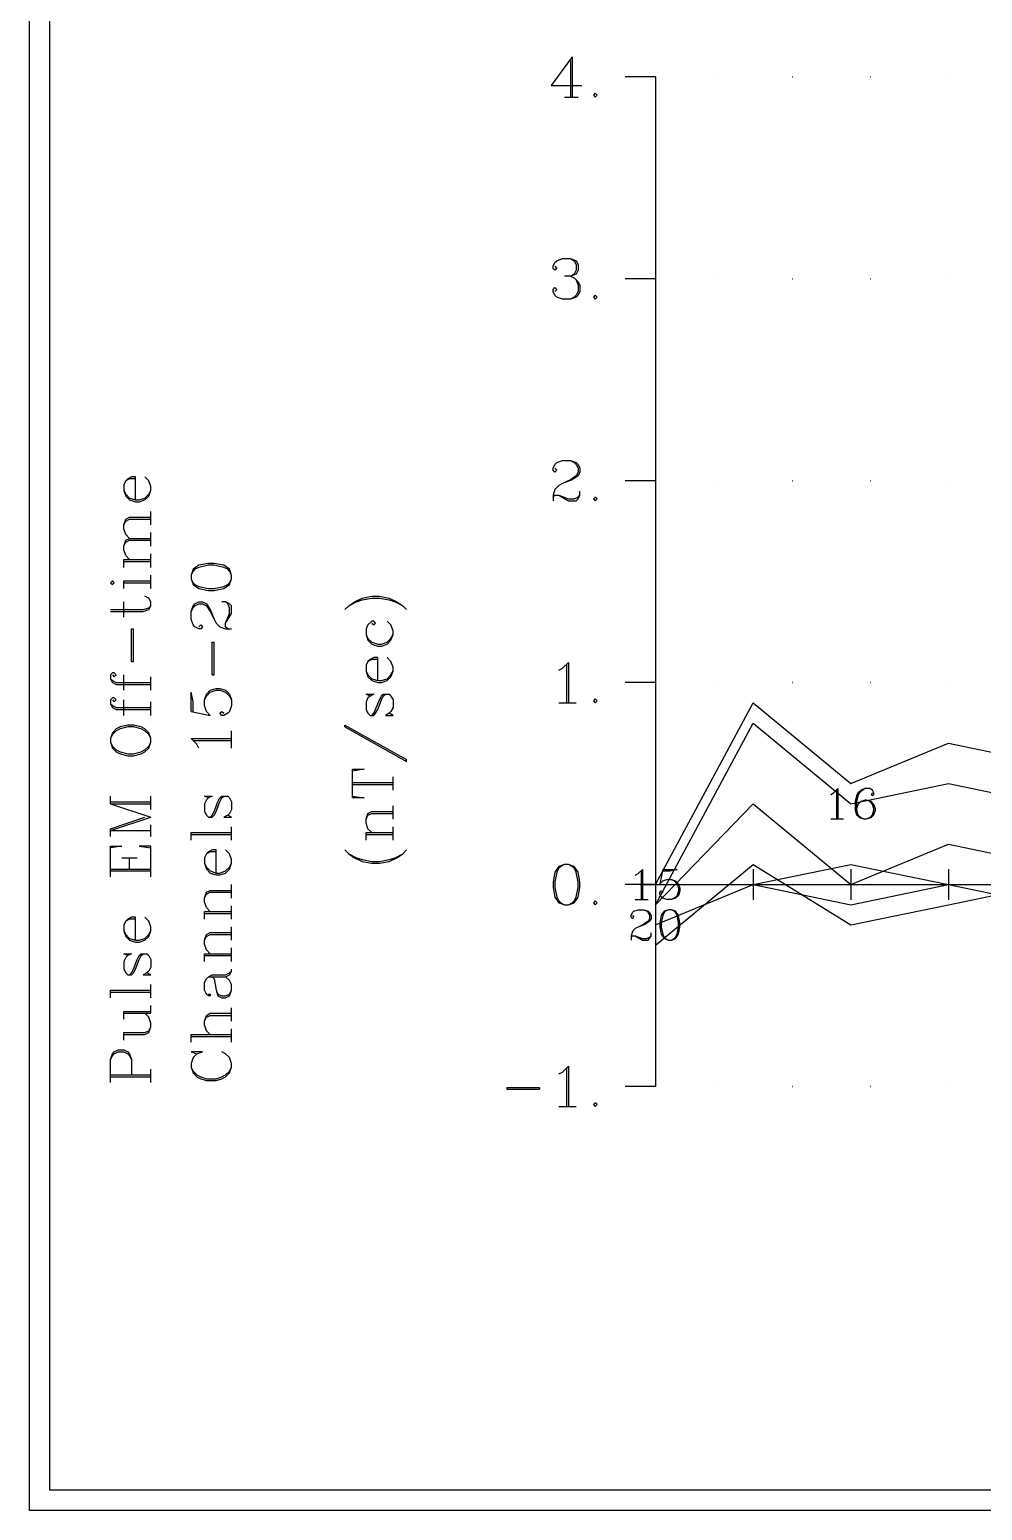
# Model space of a CAD drawing. Extents: x 10 to 200, y 0 to 250.
# Drawn here: x 10 to 57.2, y 0 to 73.3 of the extents above; entities that cross this region are included whole.
import ezdxf

# ---------------------------------------------------------------- set-up
doc = ezdxf.new("R2010")
doc.units = 0
doc.linetypes.add('1', pattern=[0])
for name, color, linetype in [('1', 7, '1'), ('2', 7, '1'), ('3', 7, '1')]:
    doc.layers.add(name, color=color, linetype=linetype)

msp = doc.modelspace()

# ---------------------------------------------------------------- linework, layer by layer
at = {"layer": '1'}
for p, q in [((36.88, 72), (36.88, 70)), ((36.79, 71.81), (36.79, 70)), ((41, 71), (39.5, 71)), ((41, 71), (41, 21)), ((36.5, 70), (37.17, 70)), ((41, 61), (39.5, 61)), ((41, 51), (39.5, 51)), ((16, 48.81), (16, 49.48)), ((16, 47.76), (16, 48.43)), ((14.67, 47.1), (16, 47.1)), ((14.67, 46.71), (14.67, 47.1)), ((14.67, 47), (16, 47)), ((16, 46.71), (16, 47.38)), ((16, 45.67), (16, 46.33)), ((14.67, 46.05), (16, 46.05)), ((14.67, 45.67), (14.67, 46.05)), ((14.67, 45.95), (16, 45.95)), ((14.67, 44.24), (14.67, 45)), ((36.6, 41.9), (36.6, 40)), ((14.67, 40.62), (14.67, 41.38)), ((16, 40.62), (16, 41.29)), ((18, 39.57), (18, 40.52)), ((41, 41), (39.5, 41)), ((14.67, 39.38), (14.67, 40.14)), ((16, 39.38), (16, 40.05)), ((36.21, 40), (37.07, 40)), ((18, 39.57), (18.95, 39.38)), ((18.1, 38.14), (20, 38.14)), ((20, 37.76), (20, 38.62)), ((26, 36.05), (28, 36.05)), ((26, 35.95), (28, 35.95)), ((28, 35.67), (28, 36.33)), ((14, 35), (14, 35.38)), ((16, 34.71), (16, 35.38)), ((49.96, 35.68), (49.96, 34.25)), ((14, 35.1), (16, 35.1)), ((14, 35), (16, 34.33)), ((14, 35), (16, 35)), ((28, 34.24), (28, 34.9)), ((14, 33.76), (15.71, 34.33)), ((14, 33.67), (16, 34.33)), ((14, 33.38), (14, 33.76)), ((16, 33.38), (16, 33.95)), ((20, 33.19), (20, 33.86)), ((28, 33.19), (28, 33.86)), ((49.68, 34.25), (50.32, 34.25)), ((14, 33.67), (16, 33.67)), ((18, 33.57), (20, 33.57)), ((18, 33.19), (18, 33.57)), ((18, 33.48), (20, 33.48)), ((26.67, 33.57), (28, 33.57)), ((26.67, 33.19), (26.67, 33.57)), ((26.67, 33.48), (28, 33.48)), ((14.57, 32.33), (15.33, 32.33)), ((14.95, 31.76), (14.95, 32.33)), ((14, 31.76), (16, 31.76)), ((14, 31.67), (16, 31.67)), ((40.29, 31.68), (40.29, 30.25)), ((41, 31.76), (41, 30.24)), ((41.36, 31.75), (41.21, 31.04)), ((41.36, 31.75), (42.07, 31.75)), ((45.84, 31.76), (45.84, 30.24)), ((50.68, 31.76), (50.68, 30.24)), ((55.52, 31.76), (55.52, 30.24)), ((20, 30.33), (20, 31)), ((41, 31), (39.5, 31)), ((40.24, 31), (41.76, 31)), ((45.08, 31), (46.6, 31)), ((49.92, 31), (51.44, 31)), ((54.75, 31), (56.28, 31)), ((40, 30.25), (40.64, 30.25)), ((18.67, 29.67), (20, 29.67)), ((18.67, 29.29), (18.67, 29.67)), ((18.67, 29.57), (20, 29.57)), ((20, 29.29), (20, 29.95)), ((20, 28.24), (20, 28.9)), ((18.67, 27.57), (20, 27.57)), ((18.67, 27.19), (18.67, 27.57)), ((18.67, 27.48), (20, 27.48)), ((20, 27.19), (20, 27.86)), ((14, 25.76), (16, 25.76)), ((14, 25.38), (14, 25.76)), ((16, 25.38), (16, 26.05)), ((14, 25.67), (16, 25.67)), ((16, 24.62), (16, 25)), ((14.67, 24.71), (16, 24.71)), ((14.67, 24.33), (14.67, 24.71)), ((14.67, 24.62), (16, 24.62)), ((20, 24.24), (20, 24.9)), ((14.67, 23.29), (14.67, 23.67)), ((18, 23.57), (20, 23.57)), ((18, 23.19), (18, 23.57)), ((18, 23.48), (20, 23.48)), ((20, 23.19), (20, 23.86)), ((14, 21.57), (16, 21.57)), ((14, 21.48), (16, 21.48)), ((16, 21.19), (16, 21.86)), ((36.6, 21.9), (36.6, 20)), ((41, 21), (39.5, 21)), ((36.21, 20), (37.07, 20))]:
    msp.add_line(p, q, dxfattribs=at)
for points in [[(36.88, 72), (35.83, 70.57), (37.36, 70.57)], [(38.02, 70.19), (37.93, 70.1), (38.02, 70), (38.12, 70.1), (38.02, 70.19)], [(36.02, 61.62), (36.12, 61.52), (36.02, 61.43), (35.93, 61.52), (35.93, 61.62), (36.02, 61.81), (36.12, 61.9), (36.4, 62), (36.79, 62), (37.07, 61.9), (37.17, 61.71), (37.17, 61.43), (37.07, 61.24), (36.79, 61.14), (36.5, 61.14)], [(36.79, 62), (36.98, 61.9), (37.07, 61.71), (37.07, 61.43), (36.98, 61.24), (36.79, 61.14)], [(36.79, 61.14), (36.98, 61.05), (37.17, 60.86), (37.26, 60.67), (37.26, 60.38), (37.17, 60.19), (37.07, 60.1), (36.79, 60), (36.4, 60), (36.12, 60.1), (36.02, 60.19), (35.93, 60.38), (35.93, 60.48), (36.02, 60.57), (36.12, 60.48), (36.02, 60.38)], [(37.07, 60.95), (37.17, 60.67), (37.17, 60.38), (37.07, 60.19), (36.98, 60.1), (36.79, 60)], [(38.02, 60.19), (37.93, 60.1), (38.02, 60), (38.12, 60.1), (38.02, 60.19)], [(36.02, 51.62), (36.12, 51.52), (36.02, 51.43), (35.93, 51.52), (35.93, 51.62), (36.02, 51.81), (36.12, 51.9), (36.4, 52), (36.79, 52), (37.07, 51.9), (37.17, 51.81), (37.26, 51.62), (37.26, 51.43), (37.17, 51.24), (36.88, 51.05), (36.4, 50.86), (36.21, 50.76), (36.02, 50.57), (35.93, 50.29), (35.93, 50)], [(36.79, 52), (36.98, 51.9), (37.07, 51.81), (37.17, 51.62), (37.17, 51.43), (37.07, 51.24), (36.79, 51.05), (36.4, 50.86)], [(15.24, 50.05), (15.24, 51.19), (15.05, 51.19), (14.86, 51.1), (14.76, 51), (14.67, 50.81), (14.67, 50.52), (14.76, 50.24), (14.95, 50.05), (15.24, 49.95), (15.43, 49.95), (15.71, 50.05), (15.9, 50.24), (16, 50.52), (16, 50.71), (15.9, 51), (15.71, 51.19)], [(15.24, 51.1), (14.95, 51.1), (14.76, 51)], [(14.67, 50.52), (14.76, 50.33), (14.95, 50.14), (15.24, 50.05), (15.43, 50.05), (15.71, 50.14), (15.9, 50.33), (16, 50.52)], [(35.93, 50.19), (36.02, 50.29), (36.21, 50.29), (36.69, 50.1), (36.98, 50.1), (37.17, 50.19), (37.26, 50.29)], [(36.21, 50.29), (36.69, 50), (37.07, 50), (37.17, 50.1), (37.26, 50.29), (37.26, 50.48)], [(38.02, 50.19), (37.93, 50.1), (38.02, 50), (38.12, 50.1), (38.02, 50.19)], [(14.95, 48.14), (14.76, 48.33), (14.67, 48.62), (14.67, 48.81), (14.76, 49.1), (14.95, 49.19), (16, 49.19)], [(14.67, 48.81), (14.76, 49), (14.95, 49.1), (16, 49.1)], [(14.95, 47.1), (14.76, 47.29), (14.67, 47.57), (14.67, 47.76), (14.76, 48.05), (14.95, 48.14), (16, 48.14)], [(14.67, 47.76), (14.76, 47.95), (14.95, 48.05), (16, 48.05)], [(18, 46.14), (18.1, 45.86), (18.38, 45.67), (18.86, 45.57), (19.14, 45.57), (19.62, 45.67), (19.9, 45.86), (20, 46.14), (20, 46.33), (19.9, 46.62), (19.62, 46.81), (19.14, 46.9), (18.86, 46.9), (18.38, 46.81), (18.1, 46.62), (18, 46.33), (18, 46.14)], [(20, 46.33), (19.9, 46.52), (19.81, 46.62), (19.62, 46.71), (19.14, 46.81), (18.86, 46.81), (18.38, 46.71), (18.19, 46.62), (18.1, 46.52), (18, 46.33)], [(14, 45.95), (14.1, 45.86), (14.19, 45.95), (14.1, 46.05), (14, 45.95)], [(18, 46.14), (18.1, 45.95), (18.19, 45.86), (18.38, 45.76), (18.86, 45.67), (19.14, 45.67), (19.62, 45.76), (19.81, 45.86), (19.9, 45.95), (20, 46.14)], [(14, 44.52), (15.62, 44.52), (15.9, 44.62), (16, 44.81), (16, 45), (15.9, 45.19), (15.71, 45.29)], [(14, 44.62), (15.62, 44.62), (15.9, 44.71), (16, 44.81)], [(18.38, 43.76), (18.48, 43.86), (18.57, 43.76), (18.48, 43.67), (18.38, 43.67), (18.19, 43.76), (18.1, 43.86), (18, 44.14), (18, 44.52), (18.1, 44.81), (18.19, 44.9), (18.38, 45), (18.57, 45), (18.76, 44.9), (18.95, 44.62), (19.14, 44.14), (19.24, 43.95), (19.43, 43.76), (19.71, 43.67), (20, 43.67)], [(18, 44.52), (18.1, 44.71), (18.19, 44.81), (18.38, 44.9), (18.57, 44.9), (18.76, 44.81), (18.95, 44.52), (19.14, 44.14)], [(19.71, 43.95), (20, 44.43), (20, 44.81), (19.9, 44.9), (19.71, 45), (19.52, 45)], [(19.81, 43.67), (19.71, 43.76), (19.71, 43.95), (19.9, 44.43), (19.9, 44.71), (19.81, 44.9), (19.71, 45)], [(25.62, 44.62), (25.81, 44.81), (26.1, 45), (26.48, 45.19), (26.95, 45.29), (27.33, 45.29), (27.81, 45.19), (28.19, 45), (28.48, 44.81), (28.67, 44.62)], [(25.81, 44.81), (26.19, 45), (26.48, 45.1), (26.95, 45.19), (27.33, 45.19), (27.81, 45.1), (28.1, 45), (28.48, 44.81)], [(26.95, 43.95), (27.05, 43.86), (27.14, 43.95), (27.05, 44.05), (26.95, 44.05), (26.76, 43.86), (26.67, 43.67), (26.67, 43.38), (26.76, 43.1), (26.95, 42.9), (27.24, 42.81), (27.43, 42.81), (27.71, 42.9), (27.9, 43.1), (28, 43.38), (28, 43.57), (27.9, 43.86), (27.71, 44.05)], [(15.05, 42.05), (15.05, 43.67), (15.14, 43.67)], [(15.05, 42.05), (15.14, 42.05), (15.14, 43.67)], [(26.67, 43.38), (26.76, 43.19), (26.95, 43), (27.24, 42.9), (27.43, 42.9), (27.71, 43), (27.9, 43.19), (28, 43.38)], [(19.05, 41.38), (19.05, 43), (19.14, 43)], [(19.05, 41.38), (19.14, 41.38), (19.14, 43)], [(27.24, 41.1), (27.24, 42.24), (27.05, 42.24), (26.86, 42.14), (26.76, 42.05), (26.67, 41.86), (26.67, 41.57), (26.76, 41.29), (26.95, 41.1), (27.24, 41), (27.43, 41), (27.71, 41.1), (27.9, 41.29), (28, 41.57), (28, 41.76), (27.9, 42.05), (27.71, 42.24)], [(27.24, 42.14), (26.95, 42.14), (26.76, 42.05)], [(36.21, 41.62), (36.4, 41.71), (36.69, 42), (36.69, 40)], [(41, 31), (45.84, 40), (50.68, 36), (55.52, 38), (60.35, 37), (65.19, 37), (70.03, 41), (74.87, 34), (79.71, 37), (84.55, 42), (89.39, 37), (94.23, 39), (99.06, 40), (103.9, 38)], [(14.1, 41.38), (14.19, 41.29), (14.29, 41.38), (14.19, 41.48), (14.1, 41.48), (14, 41.38), (14, 41.19), (14.1, 41), (14.29, 40.9), (16, 40.9)], [(14, 41.19), (14.1, 41.1), (14.29, 41), (16, 41)], [(26.67, 41.57), (26.76, 41.38), (26.95, 41.19), (27.24, 41.1), (27.43, 41.1), (27.71, 41.19), (27.9, 41.38), (28, 41.57)], [(18.1, 39.57), (18.1, 40.05), (18, 40.52)], [(18.95, 39.38), (18.76, 39.57), (18.67, 39.86), (18.67, 40.14), (18.76, 40.43), (18.95, 40.62), (19.24, 40.71), (19.43, 40.71), (19.71, 40.62), (19.9, 40.43), (20, 40.14), (20, 39.86), (19.9, 39.57), (19.81, 39.48), (19.62, 39.38), (19.52, 39.38), (19.43, 39.48), (19.52, 39.57), (19.62, 39.48)], [(18.67, 40.14), (18.76, 40.33), (18.95, 40.52), (19.24, 40.62), (19.43, 40.62), (19.71, 40.52), (19.9, 40.33), (20, 40.14)], [(26.86, 40.33), (26.67, 40.43), (27.05, 40.43), (26.86, 40.33), (26.76, 40.24), (26.67, 40.05), (26.67, 39.67), (26.76, 39.48), (26.86, 39.38), (27.05, 39.38), (27.14, 39.48), (27.24, 39.67), (27.43, 40.14), (27.52, 40.33), (27.62, 40.43)], [(26.95, 39.38), (27.05, 39.48), (27.14, 39.67), (27.33, 40.14), (27.43, 40.33), (27.52, 40.43), (27.81, 40.43), (27.9, 40.33), (28, 40.14), (28, 39.76), (27.9, 39.57), (27.81, 39.48), (27.62, 39.38), (28, 39.38), (27.81, 39.48)], [(14.1, 40.14), (14.19, 40.05), (14.29, 40.14), (14.19, 40.24), (14.1, 40.24), (14, 40.14), (14, 39.95), (14.1, 39.76), (14.29, 39.67), (16, 39.67)], [(14, 39.95), (14.1, 39.86), (14.29, 39.76), (16, 39.76)], [(38.02, 40.19), (37.93, 40.1), (38.02, 40), (38.12, 40.1), (38.02, 40.19)], [(14, 38.05), (14.1, 37.76), (14.29, 37.57), (14.48, 37.48), (14.86, 37.38), (15.14, 37.38), (15.52, 37.48), (15.71, 37.57), (15.9, 37.76), (16, 38.05), (16, 38.24), (15.9, 38.52), (15.71, 38.71), (15.52, 38.81), (15.14, 38.9), (14.86, 38.9), (14.48, 38.81), (14.29, 38.71), (14.1, 38.52), (14, 38.24), (14, 38.05)], [(25.62, 38.81), (25.62, 38.9), (28.67, 37.19)], [(41, 30), (45.84, 39), (50.68, 35), (55.52, 36), (60.35, 35), (65.19, 35), (70.03, 36), (74.87, 35), (79.71, 34), (84.55, 36), (89.39, 36), (94.23, 35), (99.06, 36), (103.9, 36)], [(16, 38.24), (15.9, 38.43), (15.71, 38.62), (15.52, 38.71), (15.14, 38.81), (14.86, 38.81), (14.48, 38.71), (14.29, 38.62), (14.1, 38.43), (14, 38.24)], [(18.38, 37.76), (18.29, 37.95), (18, 38.24), (20, 38.24)], [(25.62, 38.81), (28.67, 37.1), (28.67, 37.19)], [(14, 38.05), (14.1, 37.86), (14.29, 37.67), (14.48, 37.57), (14.86, 37.48), (15.14, 37.48), (15.52, 37.57), (15.71, 37.67), (15.9, 37.86), (16, 38.05)], [(26, 35.38), (26.57, 35.29), (26, 35.29), (26, 36.71), (26.57, 36.71), (26, 36.62)], [(18.86, 35.29), (18.67, 35.38), (19.05, 35.38), (18.86, 35.29), (18.76, 35.19), (18.67, 35), (18.67, 34.62), (18.76, 34.43), (18.86, 34.33), (19.05, 34.33), (19.14, 34.43), (19.24, 34.62), (19.43, 35.1), (19.52, 35.29), (19.62, 35.38)], [(18.95, 34.33), (19.05, 34.43), (19.14, 34.62), (19.33, 35.1), (19.43, 35.29), (19.52, 35.38), (19.81, 35.38), (19.9, 35.29), (20, 35.1), (20, 34.71), (19.9, 34.52), (19.81, 34.43), (19.62, 34.33), (20, 34.33), (19.81, 34.43)], [(49.68, 35.46), (49.82, 35.54), (50.03, 35.75), (50.03, 34.25)], [(51.75, 35.54), (51.68, 35.46), (51.75, 35.39), (51.82, 35.46), (51.82, 35.54), (51.75, 35.68), (51.61, 35.75), (51.39, 35.75), (51.18, 35.68), (51.03, 35.54), (50.96, 35.39), (50.89, 35.11), (50.89, 34.68), (50.96, 34.46), (51.11, 34.32), (51.32, 34.25), (51.46, 34.25), (51.68, 34.32), (51.82, 34.46), (51.89, 34.68), (51.89, 34.75), (51.82, 34.96), (51.68, 35.11), (51.46, 35.18), (51.39, 35.18), (51.18, 35.11), (51.03, 34.96), (50.96, 34.75)], [(51.39, 35.75), (51.25, 35.68), (51.11, 35.54), (51.03, 35.39), (50.96, 35.11), (50.96, 34.68), (51.03, 34.46), (51.18, 34.32), (51.32, 34.25)], [(26.95, 33.57), (26.76, 33.76), (26.67, 34.05), (26.67, 34.24), (26.76, 34.52), (26.95, 34.62), (28, 34.62)], [(26.67, 34.24), (26.76, 34.43), (26.95, 34.52), (28, 34.52)], [(41, 30), (45.84, 35), (50.68, 31), (55.52, 33), (60.35, 32), (65.19, 32), (70.03, 34), (74.87, 31), (79.71, 33), (84.55, 32), (89.39, 34), (94.23, 33), (99.06, 35), (103.9, 34)], [(51.46, 34.25), (51.61, 34.32), (51.75, 34.46), (51.82, 34.68), (51.82, 34.75), (51.75, 34.96), (51.61, 35.11), (51.46, 35.18)], [(14, 31.38), (14, 32.9), (14.57, 32.9), (14, 32.81)], [(16, 31.38), (16, 32.9), (15.43, 32.9), (16, 32.81)], [(19.24, 31.57), (19.24, 32.71), (19.05, 32.71), (18.86, 32.62), (18.76, 32.52), (18.67, 32.33), (18.67, 32.05), (18.76, 31.76), (18.95, 31.57), (19.24, 31.48), (19.43, 31.48), (19.71, 31.57), (19.9, 31.76), (20, 32.05), (20, 32.24), (19.9, 32.52), (19.71, 32.71)], [(19.24, 32.62), (18.95, 32.62), (18.76, 32.52)], [(25.62, 32.71), (25.81, 32.52), (26.1, 32.33), (26.48, 32.14), (26.95, 32.05), (27.33, 32.05), (27.81, 32.14), (28.19, 32.33), (28.48, 32.52), (28.67, 32.71)], [(25.81, 32.52), (26.19, 32.33), (26.48, 32.24), (26.95, 32.14), (27.33, 32.14), (27.81, 32.24), (28.1, 32.33), (28.48, 32.52)], [(18.67, 32.05), (18.76, 31.86), (18.95, 31.67), (19.24, 31.57), (19.43, 31.57), (19.71, 31.67), (19.9, 31.86), (20, 32.05)], [(36.5, 32), (36.21, 31.9), (36.02, 31.62), (35.93, 31.14), (35.93, 30.86), (36.02, 30.38), (36.21, 30.1), (36.5, 30), (36.69, 30), (36.98, 30.1), (37.17, 30.38), (37.26, 30.86), (37.26, 31.14), (37.17, 31.62), (36.98, 31.9), (36.69, 32), (36.5, 32)], [(36.5, 32), (36.31, 31.9), (36.21, 31.81), (36.12, 31.62), (36.02, 31.14), (36.02, 30.86), (36.12, 30.38), (36.21, 30.19), (36.31, 30.1), (36.5, 30)], [(36.69, 30), (36.88, 30.1), (36.98, 30.19), (37.07, 30.38), (37.17, 30.86), (37.17, 31.14), (37.07, 31.62), (36.98, 31.81), (36.88, 31.9), (36.69, 32)], [(40, 31.46), (40.14, 31.54), (40.36, 31.75), (40.36, 30.25)], [(41, 28), (45.84, 32), (50.68, 29), (55.52, 30), (60.35, 31), (65.19, 31), (70.03, 32), (74.87, 30), (79.71, 32), (84.55, 32), (89.39, 31), (94.23, 31), (99.06, 32), (103.9, 31)], [(41, 29), (45.84, 31), (50.68, 30), (55.52, 31), (60.35, 31), (65.19, 31), (70.03, 31), (74.87, 32), (79.71, 31), (84.55, 31), (89.39, 32), (94.23, 32), (99.06, 30), (103.9, 31)], [(41, 29), (45.84, 31), (50.68, 32), (55.52, 31), (60.35, 30), (65.19, 31), (70.03, 31), (74.87, 31), (79.71, 31), (84.55, 31), (89.39, 32), (94.23, 31), (99.06, 30), (103.9, 32)], [(41.36, 31.68), (41.71, 31.68), (42.07, 31.75)], [(41, 31), (45.84, 31), (50.68, 31), (55.52, 31), (60.35, 31), (65.19, 31), (70.03, 31), (74.87, 31), (79.71, 31), (84.55, 31), (89.39, 31), (94.23, 31), (99.06, 31), (103.9, 31)], [(41.21, 31.04), (41.36, 31.18), (41.57, 31.25), (41.79, 31.25), (42, 31.18), (42.14, 31.04), (42.21, 30.82), (42.21, 30.68), (42.14, 30.46), (42, 30.32), (41.79, 30.25), (41.57, 30.25), (41.36, 30.32), (41.29, 30.39), (41.21, 30.54), (41.21, 30.61), (41.29, 30.68), (41.36, 30.61), (41.29, 30.54)], [(41.79, 31.25), (41.93, 31.18), (42.07, 31.04), (42.14, 30.82), (42.14, 30.68), (42.07, 30.46), (41.93, 30.32), (41.79, 30.25)], [(18.95, 29.67), (18.76, 29.86), (18.67, 30.14), (18.67, 30.33), (18.76, 30.62), (18.95, 30.71), (20, 30.71)], [(18.67, 30.33), (18.76, 30.52), (18.95, 30.62), (20, 30.62)], [(38.02, 30.19), (37.93, 30.1), (38.02, 30), (38.12, 30.1), (38.02, 30.19)], [(15.24, 28.24), (15.24, 29.38), (15.05, 29.38), (14.86, 29.29), (14.76, 29.19), (14.67, 29), (14.67, 28.71), (14.76, 28.43), (14.95, 28.24), (15.24, 28.14), (15.43, 28.14), (15.71, 28.24), (15.9, 28.43), (16, 28.71), (16, 28.9), (15.9, 29.19), (15.71, 29.38)], [(39.86, 29.46), (39.93, 29.39), (39.86, 29.32), (39.79, 29.39), (39.79, 29.46), (39.86, 29.61), (39.93, 29.68), (40.14, 29.75), (40.43, 29.75), (40.64, 29.68), (40.71, 29.61), (40.79, 29.46), (40.79, 29.32), (40.71, 29.18), (40.5, 29.04), (40.14, 28.89), (40, 28.82), (39.86, 28.68), (39.79, 28.46), (39.79, 28.25)], [(40.43, 29.75), (40.57, 29.68), (40.64, 29.61), (40.71, 29.46), (40.71, 29.32), (40.64, 29.18), (40.43, 29.04), (40.14, 28.89)], [(41.64, 29.75), (41.43, 29.68), (41.29, 29.46), (41.21, 29.11), (41.21, 28.89), (41.29, 28.54), (41.43, 28.32), (41.64, 28.25), (41.79, 28.25), (42, 28.32), (42.14, 28.54), (42.21, 28.89), (42.21, 29.11), (42.14, 29.46), (42, 29.68), (41.79, 29.75), (41.64, 29.75)], [(41.64, 29.75), (41.5, 29.68), (41.43, 29.61), (41.36, 29.46), (41.29, 29.11), (41.29, 28.89), (41.36, 28.54), (41.43, 28.39), (41.5, 28.32), (41.64, 28.25)], [(41.79, 28.25), (41.93, 28.32), (42, 28.39), (42.07, 28.54), (42.14, 28.89), (42.14, 29.11), (42.07, 29.46), (42, 29.61), (41.93, 29.68), (41.79, 29.75)], [(14.67, 28.71), (14.76, 28.52), (14.95, 28.33), (15.24, 28.24), (15.43, 28.24), (15.71, 28.33), (15.9, 28.52), (16, 28.71)], [(15.24, 29.29), (14.95, 29.29), (14.76, 29.19)], [(18.95, 27.57), (18.76, 27.76), (18.67, 28.05), (18.67, 28.24), (18.76, 28.52), (18.95, 28.62), (20, 28.62)], [(40, 28.46), (40.36, 28.25), (40.64, 28.25), (40.71, 28.32), (40.79, 28.46), (40.79, 28.61)], [(18.67, 28.24), (18.76, 28.43), (18.95, 28.52), (20, 28.52)], [(39.79, 28.39), (39.86, 28.46), (40, 28.46), (40.36, 28.32), (40.57, 28.32), (40.71, 28.39), (40.79, 28.46)], [(14.86, 27.48), (14.67, 27.57), (15.05, 27.57), (14.86, 27.48), (14.76, 27.38), (14.67, 27.19), (14.67, 26.81), (14.76, 26.62), (14.86, 26.52), (15.05, 26.52), (15.14, 26.62), (15.24, 26.81), (15.43, 27.29), (15.52, 27.48), (15.62, 27.57)], [(14.95, 26.52), (15.05, 26.62), (15.14, 26.81), (15.33, 27.29), (15.43, 27.48), (15.52, 27.57), (15.81, 27.57), (15.9, 27.48), (16, 27.29), (16, 26.9), (15.9, 26.71), (15.81, 26.62), (15.62, 26.52), (16, 26.52), (15.81, 26.62)], [(18.86, 25.57), (18.95, 25.57), (18.95, 25.48), (18.86, 25.48), (18.76, 25.57), (18.67, 25.76), (18.67, 26.14), (18.76, 26.33), (18.86, 26.43), (19.05, 26.52), (19.71, 26.52), (19.9, 26.62), (20, 26.71)], [(18.86, 26.43), (19.71, 26.43), (19.9, 26.52), (20, 26.71), (20, 26.81)], [(19.05, 26.43), (19.14, 26.33), (19.24, 25.76), (19.33, 25.48), (19.52, 25.38), (19.71, 25.38), (19.9, 25.48), (20, 25.76), (20, 26.05), (19.9, 26.24), (19.71, 26.43)], [(19.24, 25.76), (19.33, 25.57), (19.52, 25.48), (19.71, 25.48), (19.9, 25.57), (20, 25.76)], [(14.67, 23.57), (15.71, 23.57), (15.9, 23.67), (16, 23.95), (16, 24.14), (15.9, 24.43), (15.71, 24.62)], [(18.95, 23.57), (18.76, 23.76), (18.67, 24.05), (18.67, 24.24), (18.76, 24.52), (18.95, 24.62), (20, 24.62)], [(18.67, 24.24), (18.76, 24.43), (18.95, 24.52), (20, 24.52)], [(14.67, 23.67), (15.71, 23.67), (15.9, 23.76), (16, 23.95)], [(14, 21.19), (14, 22.33), (14.1, 22.62), (14.19, 22.71), (14.38, 22.81), (14.67, 22.81), (14.86, 22.71), (14.95, 22.62), (15.05, 22.33), (15.05, 21.57)], [(14, 22.33), (14.1, 22.52), (14.19, 22.62), (14.38, 22.71), (14.67, 22.71), (14.86, 22.62), (14.95, 22.52), (15.05, 22.33)], [(18.29, 22.62), (18.57, 22.71), (18, 22.71), (18.29, 22.62), (18.1, 22.43), (18, 22.14), (18, 21.95), (18.1, 21.67), (18.29, 21.48), (18.48, 21.38), (18.76, 21.29), (19.24, 21.29), (19.52, 21.38), (19.71, 21.48), (19.9, 21.67), (20, 21.95), (20, 22.14), (19.9, 22.43), (19.71, 22.62), (19.52, 22.71)], [(18, 21.95), (18.1, 21.76), (18.29, 21.57), (18.48, 21.48), (18.76, 21.38), (19.24, 21.38), (19.52, 21.48), (19.71, 21.57), (19.9, 21.76), (20, 21.95)], [(36.21, 21.62), (36.4, 21.71), (36.69, 22), (36.69, 20)], [(33.64, 20.95), (35.26, 20.95), (35.26, 20.86)], [(33.64, 20.95), (33.64, 20.86), (35.26, 20.86)], [(38.02, 20.19), (37.93, 20.1), (38.02, 20), (38.12, 20.1), (38.02, 20.19)]]:
    msp.add_lwpolyline(points, dxfattribs=at)
at = {"layer": '2'}
for points in [[(11, 1), (11, 249), (199, 249), (199, 1), (11, 1)], [(43.9, 71), (43.9, 71), (43.9, 71), (43.9, 71), (43.9, 71)], [(47.78, 71), (47.77, 71), (47.77, 71), (47.78, 71), (47.78, 71)], [(51.65, 71), (51.64, 71), (51.64, 71), (51.65, 71), (51.65, 71)], [(55.52, 71), (55.51, 71), (55.51, 71), (55.52, 71), (55.52, 71)], [(43.9, 61), (43.9, 61), (43.9, 61), (43.9, 61), (43.9, 61)], [(47.78, 61), (47.77, 61), (47.77, 61), (47.78, 61), (47.78, 61)], [(51.65, 61), (51.64, 61), (51.64, 61), (51.65, 61), (51.65, 61)], [(55.52, 61), (55.51, 61), (55.51, 61), (55.52, 61), (55.52, 61)], [(43.9, 51), (43.9, 51), (43.9, 51), (43.9, 51), (43.9, 51)], [(47.78, 51), (47.77, 51), (47.77, 51), (47.78, 51), (47.78, 51)], [(51.65, 51), (51.64, 51), (51.64, 51), (51.65, 51), (51.65, 51)], [(55.52, 51), (55.51, 51), (55.51, 51), (55.52, 51), (55.52, 51)], [(43.9, 41), (43.9, 41), (43.9, 41), (43.9, 41), (43.9, 41)], [(47.78, 41), (47.77, 41), (47.77, 41), (47.78, 41), (47.78, 41)], [(51.65, 41), (51.64, 41), (51.64, 41), (51.65, 41), (51.65, 41)], [(55.52, 41), (55.51, 41), (55.51, 41), (55.52, 41), (55.52, 41)], [(43.9, 31), (43.9, 31), (43.9, 31), (43.9, 31), (43.9, 31)], [(47.78, 31), (47.77, 31), (47.77, 31), (47.78, 31), (47.78, 31)], [(51.65, 31), (51.64, 31), (51.64, 31), (51.65, 31), (51.65, 31)], [(55.52, 31), (55.51, 31), (55.51, 31), (55.52, 31), (55.52, 31)], [(43.9, 21), (43.9, 21), (43.9, 21), (43.9, 21), (43.9, 21)], [(47.78, 21), (47.77, 21), (47.77, 21), (47.78, 21), (47.78, 21)], [(51.65, 21), (51.64, 21), (51.64, 21), (51.65, 21), (51.65, 21)], [(55.52, 21), (55.51, 21), (55.51, 21), (55.52, 21), (55.52, 21)]]:
    msp.add_lwpolyline(points, dxfattribs=at)
at = {"layer": '3'}
msp.add_lwpolyline([(10, 0), (10, 250), (200, 250), (200, 0), (10, 0)], dxfattribs=at)

doc.saveas('drawing.dxf')
